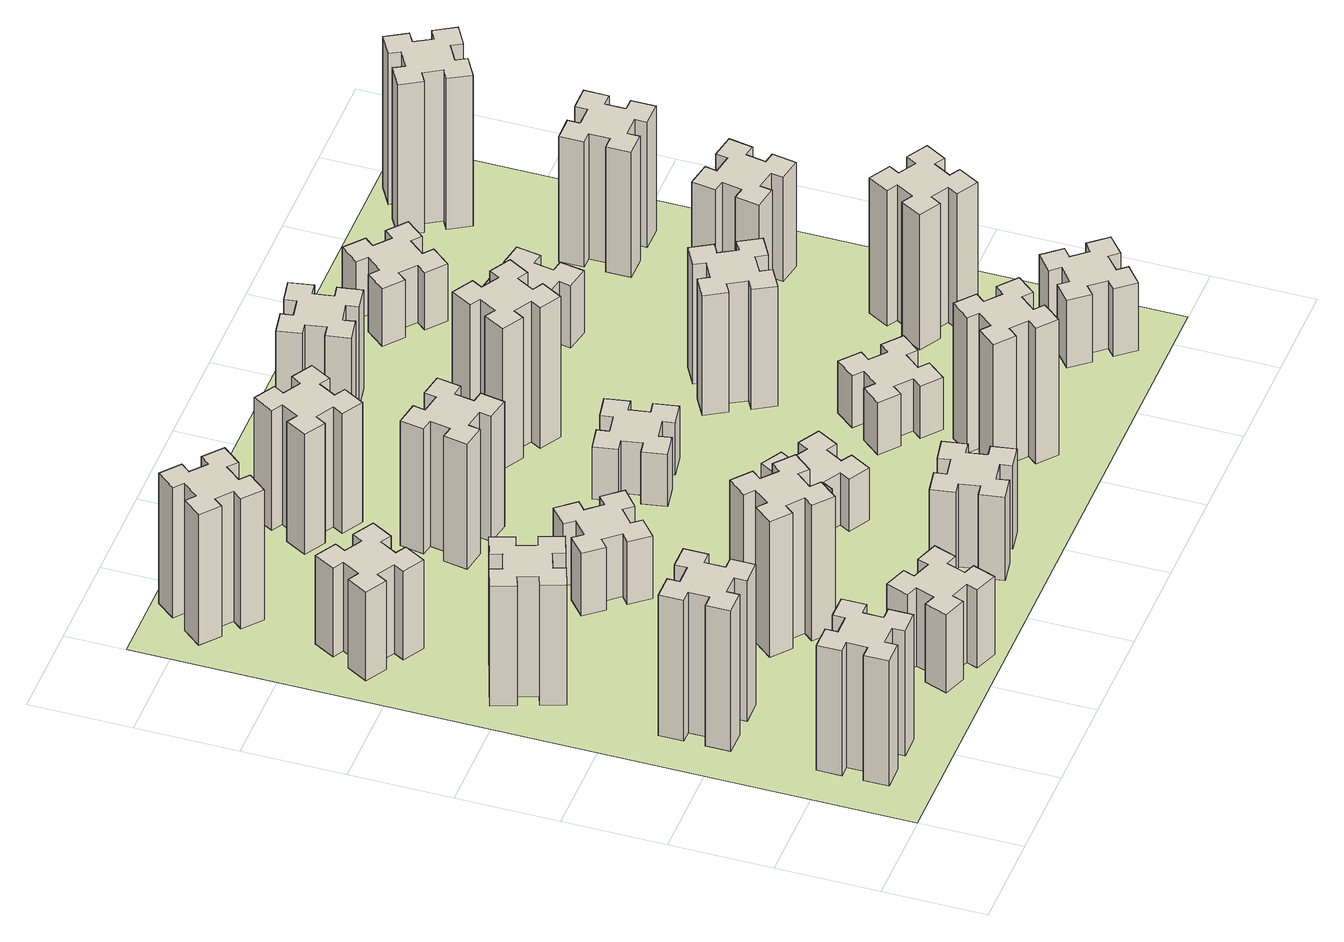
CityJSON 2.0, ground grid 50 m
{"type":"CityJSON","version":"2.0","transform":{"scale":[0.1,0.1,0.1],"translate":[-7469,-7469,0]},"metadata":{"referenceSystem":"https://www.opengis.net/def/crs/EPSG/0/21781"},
"CityObjects":{
"building1":{"type":"Building","attributes":{"class":"1000","function":"1000","usage":"1000","yearOfConstruction":2016,"roofType":"1000","measuredHeight":72,"storeysAboveGround":30,"storeysBelowGround":0},"geometry":[{"type":"Solid","lod":"1","boundaries":[[[[0,1,2,3,4,5,6,7,8,9,10,11,12,13,14,15,16,17,18,19]],[[17,16,20,21]],[[16,15,22,20]],[[15,14,23,22]],[[14,13,24,23]],[[13,12,25,24]],[[12,11,26,25]],[[11,10,27,26]],[[10,9,28,27]],[[9,8,29,28]],[[8,7,30,29]],[[7,6,31,30]],[[6,5,32,31]],[[5,4,33,32]],[[4,3,34,33]],[[3,2,35,34]],[[2,1,36,35]],[[1,0,37,36]],[[0,19,38,37]],[[19,18,39,38]],[[18,17,21,39]],[[24,25,26,27,28,29,30,31,32,33,34,35,36,37,38,39,21,20,22,23]]]]}]},
"building2":{"type":"Building","attributes":{"class":"1000","function":"1000","usage":"1000","yearOfConstruction":2016,"roofType":"1000","measuredHeight":81,"storeysAboveGround":30,"storeysBelowGround":0},"geometry":[{"type":"Solid","lod":"1","boundaries":[[[[40,41,42,43,44,45,46,47,48,49,50,51,52,53,54,55,56,57,58,59]],[[57,56,60,61]],[[56,55,62,60]],[[55,54,63,62]],[[54,53,64,63]],[[53,52,65,64]],[[52,51,66,65]],[[51,50,67,66]],[[50,49,68,67]],[[49,48,69,68]],[[48,47,70,69]],[[47,46,71,70]],[[46,45,72,71]],[[45,44,73,72]],[[44,43,74,73]],[[43,42,75,74]],[[42,41,76,75]],[[41,40,77,76]],[[40,59,78,77]],[[59,58,79,78]],[[58,57,61,79]],[[64,65,66,67,68,69,70,71,72,73,74,75,76,77,78,79,61,60,62,63]]]]}]},
"building3":{"type":"Building","attributes":{"class":"1000","function":"1000","usage":"1000","yearOfConstruction":2016,"roofType":"1000","measuredHeight":69,"storeysAboveGround":30,"storeysBelowGround":0},"geometry":[{"type":"Solid","lod":"1","boundaries":[[[[80,81,82,83,84,85,86,87,88,89,90,91,92,93,94,95,96,97,98,99]],[[97,96,100,101]],[[96,95,102,100]],[[95,94,103,102]],[[94,93,104,103]],[[93,92,105,104]],[[92,91,106,105]],[[91,90,107,106]],[[90,89,108,107]],[[89,88,109,108]],[[88,87,110,109]],[[87,86,111,110]],[[86,85,112,111]],[[85,84,113,112]],[[84,83,114,113]],[[83,82,115,114]],[[82,81,116,115]],[[81,80,117,116]],[[80,99,118,117]],[[99,98,119,118]],[[98,97,101,119]],[[104,105,106,107,108,109,110,111,112,113,114,115,116,117,118,119,101,100,102,103]]]]}]},
"building4":{"type":"Building","attributes":{"class":"1000","function":"1000","usage":"1000","yearOfConstruction":2016,"roofType":"1000","measuredHeight":51,"storeysAboveGround":30,"storeysBelowGround":0},"geometry":[{"type":"Solid","lod":"1","boundaries":[[[[120,121,122,123,124,125,126,127,128,129,130,131,132,133,134,135,136,137,138,139]],[[137,136,140,141]],[[136,135,142,140]],[[135,134,143,142]],[[134,133,144,143]],[[133,132,145,144]],[[132,131,146,145]],[[131,130,147,146]],[[130,129,148,147]],[[129,128,149,148]],[[128,127,150,149]],[[127,126,151,150]],[[126,125,152,151]],[[125,124,153,152]],[[124,123,154,153]],[[123,122,155,154]],[[122,121,156,155]],[[121,120,157,156]],[[120,139,158,157]],[[139,138,159,158]],[[138,137,141,159]],[[144,145,146,147,148,149,150,151,152,153,154,155,156,157,158,159,141,140,142,143]]]]}]},
"building5":{"type":"Building","attributes":{"class":"1000","function":"1000","usage":"1000","yearOfConstruction":2016,"roofType":"1000","measuredHeight":45,"storeysAboveGround":30,"storeysBelowGround":0},"geometry":[{"type":"Solid","lod":"1","boundaries":[[[[160,161,162,163,164,165,166,167,168,169,170,171,172,173,174,175,176,177,178,179]],[[177,176,180,181]],[[176,175,182,180]],[[175,174,183,182]],[[174,173,184,183]],[[173,172,185,184]],[[172,171,186,185]],[[171,170,187,186]],[[170,169,188,187]],[[169,168,189,188]],[[168,167,190,189]],[[167,166,191,190]],[[166,165,192,191]],[[165,164,193,192]],[[164,163,194,193]],[[163,162,195,194]],[[162,161,196,195]],[[161,160,197,196]],[[160,179,198,197]],[[179,178,199,198]],[[178,177,181,199]],[[184,185,186,187,188,189,190,191,192,193,194,195,196,197,198,199,181,180,182,183]]]]}]},
"building6":{"type":"Building","attributes":{"class":"1000","function":"1000","usage":"1000","yearOfConstruction":2016,"roofType":"1000","measuredHeight":75,"storeysAboveGround":30,"storeysBelowGround":0},"geometry":[{"type":"Solid","lod":"1","boundaries":[[[[200,201,202,203,204,205,206,207,208,209,210,211,212,213,214,215,216,217,218,219]],[[217,216,220,221]],[[216,215,222,220]],[[215,214,223,222]],[[214,213,224,223]],[[213,212,225,224]],[[212,211,226,225]],[[211,210,227,226]],[[210,209,228,227]],[[209,208,229,228]],[[208,207,230,229]],[[207,206,231,230]],[[206,205,232,231]],[[205,204,233,232]],[[204,203,234,233]],[[203,202,235,234]],[[202,201,236,235]],[[201,200,237,236]],[[200,219,238,237]],[[219,218,239,238]],[[218,217,221,239]],[[224,225,226,227,228,229,230,231,232,233,234,235,236,237,238,239,221,220,222,223]]]]}]},
"building7":{"type":"Building","attributes":{"class":"1000","function":"1000","usage":"1000","yearOfConstruction":2016,"roofType":"1000","measuredHeight":78,"storeysAboveGround":30,"storeysBelowGround":0},"geometry":[{"type":"Solid","lod":"1","boundaries":[[[[240,241,242,243,244,245,246,247,248,249,250,251,252,253,254,255,256,257,258,259]],[[257,256,260,261]],[[256,255,262,260]],[[255,254,263,262]],[[254,253,264,263]],[[253,252,265,264]],[[252,251,266,265]],[[251,250,267,266]],[[250,249,268,267]],[[249,248,269,268]],[[248,247,270,269]],[[247,246,271,270]],[[246,245,272,271]],[[245,244,273,272]],[[244,243,274,273]],[[243,242,275,274]],[[242,241,276,275]],[[241,240,277,276]],[[240,259,278,277]],[[259,258,279,278]],[[258,257,261,279]],[[264,265,266,267,268,269,270,271,272,273,274,275,276,277,278,279,261,260,262,263]]]]}]},
"building8":{"type":"Building","attributes":{"class":"1000","function":"1000","usage":"1000","yearOfConstruction":2016,"roofType":"1000","measuredHeight":36,"storeysAboveGround":30,"storeysBelowGround":0},"geometry":[{"type":"Solid","lod":"1","boundaries":[[[[280,281,282,283,284,285,286,287,288,289,290,291,292,293,294,295,296,297,298,299]],[[297,296,300,301]],[[296,295,302,300]],[[295,294,303,302]],[[294,293,304,303]],[[293,292,305,304]],[[292,291,306,305]],[[291,290,307,306]],[[290,289,308,307]],[[289,288,309,308]],[[288,287,310,309]],[[287,286,311,310]],[[286,285,312,311]],[[285,284,313,312]],[[284,283,314,313]],[[283,282,315,314]],[[282,281,316,315]],[[281,280,317,316]],[[280,299,318,317]],[[299,298,319,318]],[[298,297,301,319]],[[304,305,306,307,308,309,310,311,312,313,314,315,316,317,318,319,301,300,302,303]]]]}]},
"building9":{"type":"Building","attributes":{"class":"1000","function":"1000","usage":"1000","yearOfConstruction":2016,"roofType":"1000","measuredHeight":48,"storeysAboveGround":30,"storeysBelowGround":0},"geometry":[{"type":"Solid","lod":"1","boundaries":[[[[320,321,322,323,324,325,326,327,328,329,330,331,332,333,334,335,336,337,338,339]],[[337,336,340,341]],[[336,335,342,340]],[[335,334,343,342]],[[334,333,344,343]],[[333,332,345,344]],[[332,331,346,345]],[[331,330,347,346]],[[330,329,348,347]],[[329,328,349,348]],[[328,327,350,349]],[[327,326,351,350]],[[326,325,352,351]],[[325,324,353,352]],[[324,323,354,353]],[[323,322,355,354]],[[322,321,356,355]],[[321,320,357,356]],[[320,339,358,357]],[[339,338,359,358]],[[338,337,341,359]],[[344,345,346,347,348,349,350,351,352,353,354,355,356,357,358,359,341,340,342,343]]]]}]},
"building10":{"type":"Building","attributes":{"class":"1000","function":"1000","usage":"1000","yearOfConstruction":2016,"roofType":"1000","measuredHeight":72,"storeysAboveGround":30,"storeysBelowGround":0},"geometry":[{"type":"Solid","lod":"1","boundaries":[[[[360,361,362,363,364,365,366,367,368,369,370,371,372,373,374,375,376,377,378,379]],[[377,376,380,381]],[[376,375,382,380]],[[375,374,383,382]],[[374,373,384,383]],[[373,372,385,384]],[[372,371,386,385]],[[371,370,387,386]],[[370,369,388,387]],[[369,368,389,388]],[[368,367,390,389]],[[367,366,391,390]],[[366,365,392,391]],[[365,364,393,392]],[[364,363,394,393]],[[363,362,395,394]],[[362,361,396,395]],[[361,360,397,396]],[[360,379,398,397]],[[379,378,399,398]],[[378,377,381,399]],[[384,385,386,387,388,389,390,391,392,393,394,395,396,397,398,399,381,380,382,383]]]]}]},
"building11":{"type":"Building","attributes":{"class":"1000","function":"1000","usage":"1000","yearOfConstruction":2016,"roofType":"1000","measuredHeight":69,"storeysAboveGround":30,"storeysBelowGround":0},"geometry":[{"type":"Solid","lod":"1","boundaries":[[[[400,401,402,403,404,405,406,407,408,409,410,411,412,413,414,415,416,417,418,419]],[[417,416,420,421]],[[416,415,422,420]],[[415,414,423,422]],[[414,413,424,423]],[[413,412,425,424]],[[412,411,426,425]],[[411,410,427,426]],[[410,409,428,427]],[[409,408,429,428]],[[408,407,430,429]],[[407,406,431,430]],[[406,405,432,431]],[[405,404,433,432]],[[404,403,434,433]],[[403,402,435,434]],[[402,401,436,435]],[[401,400,437,436]],[[400,419,438,437]],[[419,418,439,438]],[[418,417,421,439]],[[424,425,426,427,428,429,430,431,432,433,434,435,436,437,438,439,421,420,422,423]]]]}]},
"building12":{"type":"Building","attributes":{"class":"1000","function":"1000","usage":"1000","yearOfConstruction":2016,"roofType":"1000","measuredHeight":30,"storeysAboveGround":30,"storeysBelowGround":0},"geometry":[{"type":"Solid","lod":"1","boundaries":[[[[440,441,442,443,444,445,446,447,448,449,450,451,452,453,454,455,456,457,458,459]],[[457,456,460,461]],[[456,455,462,460]],[[455,454,463,462]],[[454,453,464,463]],[[453,452,465,464]],[[452,451,466,465]],[[451,450,467,466]],[[450,449,468,467]],[[449,448,469,468]],[[448,447,470,469]],[[447,446,471,470]],[[446,445,472,471]],[[445,444,473,472]],[[444,443,474,473]],[[443,442,475,474]],[[442,441,476,475]],[[441,440,477,476]],[[440,459,478,477]],[[459,458,479,478]],[[458,457,461,479]],[[464,465,466,467,468,469,470,471,472,473,474,475,476,477,478,479,461,460,462,463]]]]}]},
"building13":{"type":"Building","attributes":{"class":"1000","function":"1000","usage":"1000","yearOfConstruction":2016,"roofType":"1000","measuredHeight":30,"storeysAboveGround":30,"storeysBelowGround":0},"geometry":[{"type":"Solid","lod":"1","boundaries":[[[[480,481,482,483,484,485,486,487,488,489,490,491,492,493,494,495,496,497,498,499]],[[497,496,500,501]],[[496,495,502,500]],[[495,494,503,502]],[[494,493,504,503]],[[493,492,505,504]],[[492,491,506,505]],[[491,490,507,506]],[[490,489,508,507]],[[489,488,509,508]],[[488,487,510,509]],[[487,486,511,510]],[[486,485,512,511]],[[485,484,513,512]],[[484,483,514,513]],[[483,482,515,514]],[[482,481,516,515]],[[481,480,517,516]],[[480,499,518,517]],[[499,498,519,518]],[[498,497,501,519]],[[504,505,506,507,508,509,510,511,512,513,514,515,516,517,518,519,501,500,502,503]]]]}]},
"building14":{"type":"Building","attributes":{"class":"1000","function":"1000","usage":"1000","yearOfConstruction":2016,"roofType":"1000","measuredHeight":81,"storeysAboveGround":30,"storeysBelowGround":0},"geometry":[{"type":"Solid","lod":"1","boundaries":[[[[520,521,522,523,524,525,526,527,528,529,530,531,532,533,534,535,536,537,538,539]],[[537,536,540,541]],[[536,535,542,540]],[[535,534,543,542]],[[534,533,544,543]],[[533,532,545,544]],[[532,531,546,545]],[[531,530,547,546]],[[530,529,548,547]],[[529,528,549,548]],[[528,527,550,549]],[[527,526,551,550]],[[526,525,552,551]],[[525,524,553,552]],[[524,523,554,553]],[[523,522,555,554]],[[522,521,556,555]],[[521,520,557,556]],[[520,539,558,557]],[[539,538,559,558]],[[538,537,541,559]],[[544,545,546,547,548,549,550,551,552,553,554,555,556,557,558,559,541,540,542,543]]]]}]},
"building15":{"type":"Building","attributes":{"class":"1000","function":"1000","usage":"1000","yearOfConstruction":2016,"roofType":"1000","measuredHeight":78,"storeysAboveGround":30,"storeysBelowGround":0},"geometry":[{"type":"Solid","lod":"1","boundaries":[[[[560,561,562,563,564,565,566,567,568,569,570,571,572,573,574,575,576,577,578,579]],[[577,576,580,581]],[[576,575,582,580]],[[575,574,583,582]],[[574,573,584,583]],[[573,572,585,584]],[[572,571,586,585]],[[571,570,587,586]],[[570,569,588,587]],[[569,568,589,588]],[[568,567,590,589]],[[567,566,591,590]],[[566,565,592,591]],[[565,564,593,592]],[[564,563,594,593]],[[563,562,595,594]],[[562,561,596,595]],[[561,560,597,596]],[[560,579,598,597]],[[579,578,599,598]],[[578,577,581,599]],[[584,585,586,587,588,589,590,591,592,593,594,595,596,597,598,599,581,580,582,583]]]]}]},
"building16":{"type":"Building","attributes":{"class":"1000","function":"1000","usage":"1000","yearOfConstruction":2016,"roofType":"1000","measuredHeight":57,"storeysAboveGround":30,"storeysBelowGround":0},"geometry":[{"type":"Solid","lod":"1","boundaries":[[[[600,601,602,603,604,605,606,607,608,609,610,611,612,613,614,615,616,617,618,619]],[[617,616,620,621]],[[616,615,622,620]],[[615,614,623,622]],[[614,613,624,623]],[[613,612,625,624]],[[612,611,626,625]],[[611,610,627,626]],[[610,609,628,627]],[[609,608,629,628]],[[608,607,630,629]],[[607,606,631,630]],[[606,605,632,631]],[[605,604,633,632]],[[604,603,634,633]],[[603,602,635,634]],[[602,601,636,635]],[[601,600,637,636]],[[600,619,638,637]],[[619,618,639,638]],[[618,617,621,639]],[[624,625,626,627,628,629,630,631,632,633,634,635,636,637,638,639,621,620,622,623]]]]}]},
"building17":{"type":"Building","attributes":{"class":"1000","function":"1000","usage":"1000","yearOfConstruction":2016,"roofType":"1000","measuredHeight":30,"storeysAboveGround":30,"storeysBelowGround":0},"geometry":[{"type":"Solid","lod":"1","boundaries":[[[[640,641,642,643,644,645,646,647,648,649,650,651,652,653,654,655,656,657,658,659]],[[657,656,660,661]],[[656,655,662,660]],[[655,654,663,662]],[[654,653,664,663]],[[653,652,665,664]],[[652,651,666,665]],[[651,650,667,666]],[[650,649,668,667]],[[649,648,669,668]],[[648,647,670,669]],[[647,646,671,670]],[[646,645,672,671]],[[645,644,673,672]],[[644,643,674,673]],[[643,642,675,674]],[[642,641,676,675]],[[641,640,677,676]],[[640,659,678,677]],[[659,658,679,678]],[[658,657,661,679]],[[664,665,666,667,668,669,670,671,672,673,674,675,676,677,678,679,661,660,662,663]]]]}]},
"building18":{"type":"Building","attributes":{"class":"1000","function":"1000","usage":"1000","yearOfConstruction":2016,"roofType":"1000","measuredHeight":69,"storeysAboveGround":30,"storeysBelowGround":0},"geometry":[{"type":"Solid","lod":"1","boundaries":[[[[680,681,682,683,684,685,686,687,688,689,690,691,692,693,694,695,696,697,698,699]],[[697,696,700,701]],[[696,695,702,700]],[[695,694,703,702]],[[694,693,704,703]],[[693,692,705,704]],[[692,691,706,705]],[[691,690,707,706]],[[690,689,708,707]],[[689,688,709,708]],[[688,687,710,709]],[[687,686,711,710]],[[686,685,712,711]],[[685,684,713,712]],[[684,683,714,713]],[[683,682,715,714]],[[682,681,716,715]],[[681,680,717,716]],[[680,699,718,717]],[[699,698,719,718]],[[698,697,701,719]],[[704,705,706,707,708,709,710,711,712,713,714,715,716,717,718,719,701,700,702,703]]]]}]},
"building19":{"type":"Building","attributes":{"class":"1000","function":"1000","usage":"1000","yearOfConstruction":2016,"roofType":"1000","measuredHeight":36,"storeysAboveGround":30,"storeysBelowGround":0},"geometry":[{"type":"Solid","lod":"1","boundaries":[[[[720,721,722,723,724,725,726,727,728,729,730,731,732,733,734,735,736,737,738,739]],[[737,736,740,741]],[[736,735,742,740]],[[735,734,743,742]],[[734,733,744,743]],[[733,732,745,744]],[[732,731,746,745]],[[731,730,747,746]],[[730,729,748,747]],[[729,728,749,748]],[[728,727,750,749]],[[727,726,751,750]],[[726,725,752,751]],[[725,724,753,752]],[[724,723,754,753]],[[723,722,755,754]],[[722,721,756,755]],[[721,720,757,756]],[[720,739,758,757]],[[739,738,759,758]],[[738,737,741,759]],[[744,745,746,747,748,749,750,751,752,753,754,755,756,757,758,759,741,740,742,743]]]]}]},
"building20":{"type":"Building","attributes":{"class":"1000","function":"1000","usage":"1000","yearOfConstruction":2016,"roofType":"1000","measuredHeight":39,"storeysAboveGround":30,"storeysBelowGround":0},"geometry":[{"type":"Solid","lod":"1","boundaries":[[[[760,761,762,763,764,765,766,767,768,769,770,771,772,773,774,775,776,777,778,779]],[[777,776,780,781]],[[776,775,782,780]],[[775,774,783,782]],[[774,773,784,783]],[[773,772,785,784]],[[772,771,786,785]],[[771,770,787,786]],[[770,769,788,787]],[[769,768,789,788]],[[768,767,790,789]],[[767,766,791,790]],[[766,765,792,791]],[[765,764,793,792]],[[764,763,794,793]],[[763,762,795,794]],[[762,761,796,795]],[[761,760,797,796]],[[760,779,798,797]],[[779,778,799,798]],[[778,777,781,799]],[[784,785,786,787,788,789,790,791,792,793,794,795,796,797,798,799,781,780,782,783]]]]}]},
"building21":{"type":"Building","attributes":{"class":"1000","function":"1000","usage":"1000","yearOfConstruction":2016,"roofType":"1000","measuredHeight":33,"storeysAboveGround":30,"storeysBelowGround":0},"geometry":[{"type":"Solid","lod":"1","boundaries":[[[[800,801,802,803,804,805,806,807,808,809,810,811,812,813,814,815,816,817,818,819]],[[817,816,820,821]],[[816,815,822,820]],[[815,814,823,822]],[[814,813,824,823]],[[813,812,825,824]],[[812,811,826,825]],[[811,810,827,826]],[[810,809,828,827]],[[809,808,829,828]],[[808,807,830,829]],[[807,806,831,830]],[[806,805,832,831]],[[805,804,833,832]],[[804,803,834,833]],[[803,802,835,834]],[[802,801,836,835]],[[801,800,837,836]],[[800,819,838,837]],[[819,818,839,838]],[[818,817,821,839]],[[824,825,826,827,828,829,830,831,832,833,834,835,836,837,838,839,821,820,822,823]]]]}]},
"building22":{"type":"Building","attributes":{"class":"1000","function":"1000","usage":"1000","yearOfConstruction":2016,"roofType":"1000","measuredHeight":78,"storeysAboveGround":30,"storeysBelowGround":0},"geometry":[{"type":"Solid","lod":"1","boundaries":[[[[840,841,842,843,844,845,846,847,848,849,850,851,852,853,854,855,856,857,858,859]],[[857,856,860,861]],[[856,855,862,860]],[[855,854,863,862]],[[854,853,864,863]],[[853,852,865,864]],[[852,851,866,865]],[[851,850,867,866]],[[850,849,868,867]],[[849,848,869,868]],[[848,847,870,869]],[[847,846,871,870]],[[846,845,872,871]],[[845,844,873,872]],[[844,843,874,873]],[[843,842,875,874]],[[842,841,876,875]],[[841,840,877,876]],[[840,859,878,877]],[[859,858,879,878]],[[858,857,861,879]],[[864,865,866,867,868,869,870,871,872,873,874,875,876,877,878,879,861,860,862,863]]]]}]},
"building23":{"type":"Building","attributes":{"class":"1000","function":"1000","usage":"1000","yearOfConstruction":2016,"roofType":"1000","measuredHeight":60,"storeysAboveGround":30,"storeysBelowGround":0},"geometry":[{"type":"Solid","lod":"1","boundaries":[[[[880,881,882,883,884,885,886,887,888,889,890,891,892,893,894,895,896,897,898,899]],[[897,896,900,901]],[[896,895,902,900]],[[895,894,903,902]],[[894,893,904,903]],[[893,892,905,904]],[[892,891,906,905]],[[891,890,907,906]],[[890,889,908,907]],[[889,888,909,908]],[[888,887,910,909]],[[887,886,911,910]],[[886,885,912,911]],[[885,884,913,912]],[[884,883,914,913]],[[883,882,915,914]],[[882,881,916,915]],[[881,880,917,916]],[[880,899,918,917]],[[899,898,919,918]],[[898,897,901,919]],[[904,905,906,907,908,909,910,911,912,913,914,915,916,917,918,919,901,900,902,903]]]]}]},
"building24":{"type":"Building","attributes":{"class":"1000","function":"1000","usage":"1000","yearOfConstruction":2016,"roofType":"1000","measuredHeight":72,"storeysAboveGround":30,"storeysBelowGround":0},"geometry":[{"type":"Solid","lod":"1","boundaries":[[[[920,921,922,923,924,925,926,927,928,929,930,931,932,933,934,935,936,937,938,939]],[[937,936,940,941]],[[936,935,942,940]],[[935,934,943,942]],[[934,933,944,943]],[[933,932,945,944]],[[932,931,946,945]],[[931,930,947,946]],[[930,929,948,947]],[[929,928,949,948]],[[928,927,950,949]],[[927,926,951,950]],[[926,925,952,951]],[[925,924,953,952]],[[924,923,954,953]],[[923,922,955,954]],[[922,921,956,955]],[[921,920,957,956]],[[920,939,958,957]],[[939,938,959,958]],[[938,937,941,959]],[[944,945,946,947,948,949,950,951,952,953,954,955,956,957,958,959,941,940,942,943]]]]}]},
"building25":{"type":"Building","attributes":{"class":"1000","function":"1000","usage":"1000","yearOfConstruction":2016,"roofType":"1000","measuredHeight":87,"storeysAboveGround":30,"storeysBelowGround":0},"geometry":[{"type":"Solid","lod":"1","boundaries":[[[[960,961,962,963,964,965,966,967,968,969,970,971,972,973,974,975,976,977,978,979]],[[977,976,980,981]],[[976,975,982,980]],[[975,974,983,982]],[[974,973,984,983]],[[973,972,985,984]],[[972,971,986,985]],[[971,970,987,986]],[[970,969,988,987]],[[969,968,989,988]],[[968,967,990,989]],[[967,966,991,990]],[[966,965,992,991]],[[965,964,993,992]],[[964,963,994,993]],[[963,962,995,994]],[[962,961,996,995]],[[961,960,997,996]],[[960,979,998,997]],[[979,978,999,998]],[[978,977,981,999]],[[984,985,986,987,988,989,990,991,992,993,994,995,996,997,998,999,981,980,982,983]]]]}]},
"landuse1":{"type":"LandUse","attributes":{"name":"plot1","function":"1010"},"geometry":[{"type":"MultiSurface","lod":"1","boundaries":[[[1000,1001,1002,1003]]]}]}
},
"vertices":[
[325,265,0],[425,265,0],[425,205,0],[545,205,0],[545,325,0],[485,325,0],[485,425,0],[545,425,0],[545,545,0],[425,545,0],[425,485,0],[325,485,0],[325,545,0],[205,545,0],[205,425,0],[265,425,0],[265,325,0],[205,325,0],[205,205,0],[325,205,0],[265,325,720],[205,325,720],[265,425,720],[205,425,720],[205,545,720],[325,545,720],[325,485,720],[425,485,720],[425,545,720],[545,545,720],[545,425,720],[485,425,720],[485,325,720],[545,325,720],[545,205,720],[425,205,720],[425,265,720],[325,265,720],[325,205,720],[205,205,720],
[325,1005,0],[425,1005,0],[425,945,0],[545,945,0],[545,1065,0],[485,1065,0],[485,1165,0],[545,1165,0],[545,1285,0],[425,1285,0],[425,1225,0],[325,1225,0],[325,1285,0],[205,1285,0],[205,1165,0],[265,1165,0],[265,1065,0],[205,1065,0],[205,945,0],[325,945,0],[265,1065,810],[205,1065,810],[265,1165,810],[205,1165,810],[205,1285,810],[325,1285,810],[325,1225,810],[425,1225,810],[425,1285,810],[545,1285,810],[545,1165,810],[485,1165,810],[485,1065,810],[545,1065,810],[545,945,810],[425,945,810],[425,1005,810],[325,1005,810],[325,945,810],[205,945,810],
[366,1835,0],[460,1869,0],[480,1813,0],[593,1854,0],[552,1967,0],[496,1946,0],[462,2040,0],[518,2060,0],[477,2173,0],[364,2132,0],[385,2076,0],[291,2042,0],[270,2098,0],[157,2057,0],[199,1944,0],[255,1965,0],[289,1871,0],[233,1850,0],[274,1737,0],[387,1779,0],[289,1871,690],[233,1850,690],[255,1965,690],[199,1944,690],[157,2057,690],[270,2098,690],[291,2042,690],[385,2076,690],[364,2132,690],[477,2173,690],[518,2060,690],[462,2040,690],[496,1946,690],[552,1967,690],[593,1854,690],[480,1813,690],[460,1869,690],[366,1835,690],[387,1779,690],[274,1737,690],
[446,2597,0],[496,2684,0],[548,2654,0],[608,2758,0],[504,2818,0],[474,2766,0],[387,2816,0],[417,2868,0],[313,2928,0],[253,2824,0],[305,2794,0],[255,2707,0],[203,2737,0],[143,2633,0],[247,2573,0],[277,2625,0],[364,2575,0],[334,2523,0],[438,2463,0],[498,2567,0],[364,2575,510],[334,2523,510],[277,2625,510],[247,2573,510],[143,2633,510],[203,2737,510],[255,2707,510],[305,2794,510],[253,2824,510],[313,2928,510],[417,2868,510],[387,2816,510],[474,2766,510],[504,2818,510],[608,2758,510],[548,2654,510],[496,2684,510],[446,2597,510],[498,2567,510],[438,2463,510],
[1200,362,0],[1106,396,0],[1127,452,0],[1014,493,0],[973,380,0],[1029,360,0],[995,266,0],[939,287,0],[897,174,0],[1010,133,0],[1031,189,0],[1125,155,0],[1104,99,0],[1217,57,0],[1258,170,0],[1202,191,0],[1236,285,0],[1292,264,0],[1333,377,0],[1220,418,0],[1236,285,450],[1292,264,450],[1202,191,450],[1258,170,450],[1217,57,450],[1104,99,450],[1125,155,450],[1031,189,450],[1010,133,450],[897,174,450],[939,287,450],[995,266,450],[1029,360,450],[973,380,450],[1014,493,450],[1127,452,450],[1106,396,450],[1200,362,450],[1220,418,450],[1333,377,450],
[484,3487,0],[408,3552,0],[446,3598,0],[354,3675,0],[277,3583,0],[323,3544,0],[259,3468,0],[213,3506,0],[136,3414,0],[228,3337,0],[266,3383,0],[343,3319,0],[304,3273,0],[396,3196,0],[473,3288,0],[427,3326,0],[492,3403,0],[538,3364,0],[615,3456,0],[523,3533,0],[492,3403,750],[538,3364,750],[427,3326,750],[473,3288,750],[396,3196,750],[304,3273,750],[343,3319,750],[266,3383,750],[228,3337,750],[136,3414,750],[213,3506,750],[259,3468,750],[323,3544,750],[277,3583,750],[354,3675,750],[446,3598,750],[408,3552,750],[484,3487,750],[523,3533,750],[615,3456,750],
[1224,1067,0],[1148,1132,0],[1186,1178,0],[1094,1255,0],[1017,1163,0],[1063,1124,0],[999,1048,0],[953,1086,0],[876,994,0],[968,917,0],[1006,963,0],[1083,899,0],[1044,853,0],[1136,776,0],[1213,868,0],[1167,906,0],[1232,983,0],[1278,944,0],[1355,1036,0],[1263,1113,0],[1232,983,780],[1278,944,780],[1167,906,780],[1213,868,780],[1136,776,780],[1044,853,780],[1083,899,780],[1006,963,780],[968,917,780],[876,994,780],[953,1086,780],[999,1048,780],[1063,1124,780],[1017,1163,780],[1094,1255,780],[1186,1178,780],[1148,1132,780],[1224,1067,780],[1263,1113,780],[1355,1036,780],
[1083,1972,0],[1006,1907,0],[968,1953,0],[876,1876,0],[953,1784,0],[999,1823,0],[1063,1746,0],[1017,1708,0],[1094,1616,0],[1186,1693,0],[1148,1739,0],[1224,1803,0],[1263,1757,0],[1355,1834,0],[1278,1926,0],[1232,1888,0],[1167,1964,0],[1213,2003,0],[1136,2095,0],[1044,2018,0],[1167,1964,360],[1213,2003,360],[1232,1888,360],[1278,1926,360],[1355,1834,360],[1263,1757,360],[1224,1803,360],[1148,1739,360],[1186,1693,360],[1094,1616,360],[1017,1708,360],[1063,1746,360],[999,1823,360],[953,1784,360],[876,1876,360],[968,1953,360],[1006,1907,360],[1083,1972,360],[1044,2018,360],[1136,2095,360],
[1738,405,0],[1756,307,0],[1697,297,0],[1717,178,0],[1836,199,0],[1825,258,0],[1924,276,0],[1934,217,0],[2052,237,0],[2031,356,0],[1972,345,0],[1955,444,0],[2014,454,0],[1993,572,0],[1875,551,0],[1885,492,0],[1787,475,0],[1777,534,0],[1658,513,0],[1679,395,0],[1787,475,480],[1777,534,480],[1885,492,480],[1875,551,480],[1993,572,480],[2014,454,480],[1955,444,480],[1972,345,480],[2031,356,480],[2052,237,480],[1934,217,480],[1924,276,480],[1825,258,480],[1836,199,480],[1717,178,480],[1697,297,480],[1756,307,480],[1738,405,480],[1679,395,480],[1658,513,480],
[1315,2527,0],[1332,2625,0],[1391,2615,0],[1412,2733,0],[1294,2754,0],[1284,2695,0],[1185,2712,0],[1196,2771,0],[1077,2792,0],[1057,2674,0],[1116,2664,0],[1098,2565,0],[1039,2576,0],[1018,2457,0],[1137,2437,0],[1147,2496,0],[1245,2478,0],[1235,2419,0],[1353,2398,0],[1374,2517,0],[1245,2478,720],[1235,2419,720],[1147,2496,720],[1137,2437,720],[1018,2457,720],[1039,2576,720],[1098,2565,720],[1116,2664,720],[1057,2674,720],[1077,2792,720],[1196,2771,720],[1185,2712,720],[1284,2695,720],[1294,2754,720],[1412,2733,720],[1391,2615,720],[1332,2625,720],[1315,2527,720],[1374,2517,720],[1353,2398,720],
[1017,3165,0],[1104,3115,0],[1074,3063,0],[1178,3003,0],[1238,3107,0],[1186,3137,0],[1236,3224,0],[1288,3194,0],[1348,3298,0],[1244,3358,0],[1214,3306,0],[1127,3356,0],[1157,3408,0],[1053,3468,0],[993,3364,0],[1045,3334,0],[995,3247,0],[943,3277,0],[883,3173,0],[987,3113,0],[995,3247,690],[943,3277,690],[1045,3334,690],[993,3364,690],[1053,3468,690],[1157,3408,690],[1127,3356,690],[1214,3306,690],[1244,3358,690],[1348,3298,690],[1288,3194,690],[1236,3224,690],[1186,3137,690],[1238,3107,690],[1178,3003,690],[1074,3063,690],[1104,3115,690],[1017,3165,690],[987,3113,690],[883,3173,690],
[1954,1186,0],[1867,1236,0],[1897,1288,0],[1793,1348,0],[1733,1244,0],[1785,1214,0],[1735,1127,0],[1683,1157,0],[1623,1053,0],[1727,993,0],[1757,1045,0],[1844,995,0],[1814,943,0],[1918,883,0],[1978,987,0],[1926,1017,0],[1976,1104,0],[2028,1074,0],[2088,1178,0],[1984,1238,0],[1976,1104,300],[2028,1074,300],[1926,1017,300],[1978,987,300],[1918,883,300],[1814,943,300],[1844,995,300],[1757,1045,300],[1727,993,300],[1623,1053,300],[1683,1157,300],[1735,1127,300],[1785,1214,300],[1733,1244,300],[1793,1348,300],[1897,1288,300],[1867,1236,300],[1954,1186,300],[1984,1238,300],[2088,1178,300],
[1972,1925,0],[1955,2024,0],[2014,2034,0],[1993,2152,0],[1875,2131,0],[1885,2072,0],[1787,2055,0],[1777,2114,0],[1658,2093,0],[1679,1975,0],[1738,1985,0],[1756,1887,0],[1697,1877,0],[1717,1758,0],[1836,1779,0],[1825,1838,0],[1924,1856,0],[1934,1797,0],[2052,1817,0],[2031,1936,0],[1924,1856,300],[1934,1797,300],[1825,1838,300],[1836,1779,300],[1717,1758,300],[1697,1877,300],[1756,1887,300],[1738,1985,300],[1679,1975,300],[1658,2093,300],[1777,2114,300],[1787,2055,300],[1885,2072,300],[1875,2131,300],[1993,2152,300],[2014,2034,300],[1955,2024,300],[1972,1925,300],[2031,1936,300],[2052,1817,300],
[2054,2666,0],[1967,2716,0],[1997,2768,0],[1893,2828,0],[1833,2724,0],[1885,2694,0],[1835,2607,0],[1783,2637,0],[1723,2533,0],[1827,2473,0],[1857,2525,0],[1944,2475,0],[1914,2423,0],[2018,2363,0],[2078,2467,0],[2026,2497,0],[2076,2584,0],[2128,2554,0],[2188,2658,0],[2084,2718,0],[2076,2584,810],[2128,2554,810],[2026,2497,810],[2078,2467,810],[2018,2363,810],[1914,2423,810],[1944,2475,810],[1857,2525,810],[1827,2473,810],[1723,2533,810],[1783,2637,810],[1835,2607,810],[1885,2694,810],[1833,2724,810],[1893,2828,810],[1997,2768,810],[1967,2716,810],[2054,2666,810],[2084,2718,810],[2188,2658,810],
[2704,527,0],[2628,592,0],[2666,638,0],[2574,715,0],[2497,623,0],[2543,584,0],[2479,508,0],[2433,546,0],[2356,454,0],[2448,377,0],[2486,423,0],[2563,359,0],[2524,313,0],[2616,236,0],[2693,328,0],[2647,366,0],[2712,443,0],[2758,404,0],[2835,496,0],[2743,573,0],[2712,443,780],[2758,404,780],[2647,366,780],[2693,328,780],[2616,236,780],[2524,313,780],[2563,359,780],[2486,423,780],[2448,377,780],[2356,454,780],[2433,546,780],[2479,508,780],[2543,584,780],[2497,623,780],[2574,715,780],[2666,638,780],[2628,592,780],[2704,527,780],[2743,573,780],[2835,496,780],
[1738,3465,0],[1756,3367,0],[1697,3357,0],[1717,3238,0],[1836,3259,0],[1825,3318,0],[1924,3336,0],[1934,3277,0],[2052,3297,0],[2031,3416,0],[1972,3405,0],[1955,3504,0],[2014,3514,0],[1993,3632,0],[1875,3611,0],[1885,3552,0],[1787,3535,0],[1777,3594,0],[1658,3573,0],[1679,3455,0],[1787,3535,570],[1777,3594,570],[1885,3552,570],[1875,3611,570],[1993,3632,570],[2014,3514,570],[1955,3504,570],[1972,3405,570],[2031,3416,570],[2052,3297,570],[1934,3277,570],[1924,3336,570],[1825,3318,570],[1836,3259,570],[1717,3238,570],[1697,3357,570],[1756,3367,570],[1738,3465,570],[1679,3455,570],[1658,3573,570],
[2647,906,0],[2712,983,0],[2758,944,0],[2835,1036,0],[2743,1113,0],[2704,1067,0],[2628,1132,0],[2666,1178,0],[2574,1255,0],[2497,1163,0],[2543,1124,0],[2479,1048,0],[2433,1086,0],[2356,994,0],[2448,917,0],[2486,963,0],[2563,899,0],[2524,853,0],[2616,776,0],[2693,868,0],[2563,899,300],[2524,853,300],[2486,963,300],[2448,917,300],[2356,994,300],[2433,1086,300],[2479,1048,300],[2543,1124,300],[2497,1163,300],[2574,1255,300],[2666,1178,300],[2628,1132,300],[2704,1067,300],[2743,1113,300],[2835,1036,300],[2758,944,300],[2712,983,300],[2647,906,300],[2693,868,300],[2616,776,300],
[2475,1744,0],[2525,1657,0],[2473,1627,0],[2533,1523,0],[2637,1583,0],[2607,1635,0],[2694,1685,0],[2724,1633,0],[2828,1693,0],[2768,1797,0],[2716,1767,0],[2666,1854,0],[2718,1884,0],[2658,1988,0],[2554,1928,0],[2584,1876,0],[2497,1826,0],[2467,1878,0],[2363,1818,0],[2423,1714,0],[2497,1826,690],[2467,1878,690],[2584,1876,690],[2554,1928,690],[2658,1988,690],[2718,1884,690],[2666,1854,690],[2716,1767,690],[2768,1797,690],[2828,1693,690],[2724,1633,690],[2694,1685,690],[2607,1635,690],[2637,1583,690],[2533,1523,690],[2473,1627,690],[2525,1657,690],[2475,1744,690],[2423,1714,690],[2363,1818,690],
[2664,2795,0],[2565,2812,0],[2576,2871,0],[2457,2892,0],[2437,2774,0],[2496,2764,0],[2478,2665,0],[2419,2676,0],[2398,2557,0],[2517,2537,0],[2527,2596,0],[2625,2578,0],[2615,2519,0],[2733,2498,0],[2754,2617,0],[2695,2627,0],[2712,2725,0],[2771,2715,0],[2792,2833,0],[2674,2854,0],[2712,2725,360],[2771,2715,360],[2695,2627,360],[2754,2617,360],[2733,2498,360],[2615,2519,360],[2625,2578,360],[2527,2596,360],[2517,2537,360],[2398,2557,360],[2419,2676,360],[2478,2665,360],[2496,2764,360],[2437,2774,360],[2457,2892,360],[2576,2871,360],[2565,2812,360],[2664,2795,360],[2674,2854,360],[2792,2833,360],
[3468,259,0],[3544,323,0],[3583,277,0],[3675,354,0],[3598,446,0],[3552,408,0],[3487,484,0],[3533,523,0],[3456,615,0],[3364,538,0],[3403,492,0],[3326,427,0],[3288,473,0],[3196,396,0],[3273,304,0],[3319,343,0],[3383,266,0],[3337,228,0],[3414,136,0],[3506,213,0],[3383,266,390],[3337,228,390],[3319,343,390],[3273,304,390],[3196,396,390],[3288,473,390],[3326,427,390],[3403,492,390],[3364,538,390],[3456,615,390],[3533,523,390],[3487,484,390],[3552,408,390],[3598,446,390],[3675,354,390],[3583,277,390],[3544,323,390],[3468,259,390],[3506,213,390],[3414,136,390],
[2543,3444,0],[2479,3368,0],[2433,3406,0],[2356,3314,0],[2448,3237,0],[2486,3283,0],[2563,3219,0],[2524,3173,0],[2616,3096,0],[2693,3188,0],[2647,3226,0],[2712,3303,0],[2758,3264,0],[2835,3356,0],[2743,3433,0],[2704,3387,0],[2628,3452,0],[2666,3498,0],[2574,3575,0],[2497,3483,0],[2628,3452,330],[2666,3498,330],[2704,3387,330],[2743,3433,330],[2835,3356,330],[2758,3264,330],[2712,3303,330],[2647,3226,330],[2693,3188,330],[2616,3096,330],[2524,3173,330],[2563,3219,330],[2486,3283,330],[2448,3237,330],[2356,3314,330],[2433,3406,330],[2479,3368,330],[2543,3444,330],[2497,3483,330],[2574,3575,330],
[3237,1045,0],[3324,995,0],[3294,943,0],[3398,883,0],[3458,987,0],[3406,1017,0],[3456,1104,0],[3508,1074,0],[3568,1178,0],[3464,1238,0],[3434,1186,0],[3347,1236,0],[3377,1288,0],[3273,1348,0],[3213,1244,0],[3265,1214,0],[3215,1127,0],[3163,1157,0],[3103,1053,0],[3207,993,0],[3215,1127,780],[3163,1157,780],[3265,1214,780],[3213,1244,780],[3273,1348,780],[3377,1288,780],[3347,1236,780],[3434,1186,780],[3464,1238,780],[3568,1178,780],[3508,1074,780],[3456,1104,780],[3406,1017,780],[3458,987,780],[3398,883,780],[3294,943,780],[3324,995,780],[3237,1045,780],[3207,993,780],[3103,1053,780],
[3267,1856,0],[3365,1838,0],[3355,1779,0],[3473,1758,0],[3494,1877,0],[3435,1887,0],[3452,1985,0],[3511,1975,0],[3532,2093,0],[3414,2114,0],[3404,2055,0],[3305,2072,0],[3316,2131,0],[3197,2152,0],[3177,2034,0],[3236,2024,0],[3218,1925,0],[3159,1936,0],[3138,1817,0],[3257,1797,0],[3218,1925,600],[3159,1936,600],[3236,2024,600],[3177,2034,600],[3197,2152,600],[3316,2131,600],[3305,2072,600],[3404,2055,600],[3414,2114,600],[3532,2093,600],[3511,1975,600],[3452,1985,600],[3435,1887,600],[3494,1877,600],[3473,1758,600],[3355,1779,600],[3365,1838,600],[3267,1856,600],[3257,1797,600],[3138,1817,600],
[3385,2705,0],[3285,2705,0],[3285,2765,0],[3165,2765,0],[3165,2645,0],[3225,2645,0],[3225,2545,0],[3165,2545,0],[3165,2425,0],[3285,2425,0],[3285,2485,0],[3385,2485,0],[3385,2425,0],[3505,2425,0],[3505,2545,0],[3445,2545,0],[3445,2645,0],[3505,2645,0],[3505,2765,0],[3385,2765,0],[3445,2645,720],[3505,2645,720],[3445,2545,720],[3505,2545,720],[3505,2425,720],[3385,2425,720],[3385,2485,720],[3285,2485,720],[3285,2425,720],[3165,2425,720],[3165,2545,720],[3225,2545,720],[3225,2645,720],[3165,2645,720],[3165,2765,720],[3285,2765,720],[3285,2705,720],[3385,2705,720],[3385,2765,720],[3505,2765,720],
[3456,3447,0],[3406,3534,0],[3458,3564,0],[3398,3668,0],[3294,3608,0],[3324,3556,0],[3237,3506,0],[3207,3558,0],[3103,3498,0],[3163,3394,0],[3215,3424,0],[3265,3337,0],[3213,3307,0],[3273,3203,0],[3377,3263,0],[3347,3315,0],[3434,3365,0],[3464,3313,0],[3568,3373,0],[3508,3477,0],[3434,3365,870],[3464,3313,870],[3347,3315,870],[3377,3263,870],[3273,3203,870],[3213,3307,870],[3265,3337,870],[3215,3424,870],[3163,3394,870],[3103,3498,870],[3207,3558,870],[3237,3506,870],[3324,3556,870],[3294,3608,870],[3398,3668,870],[3458,3564,870],[3406,3534,870],[3456,3447,870],[3508,3477,870],[3568,3373,870],
[5,3705,0],[3705,3705,0],[3705,5,0],[5,5,0]
]}
